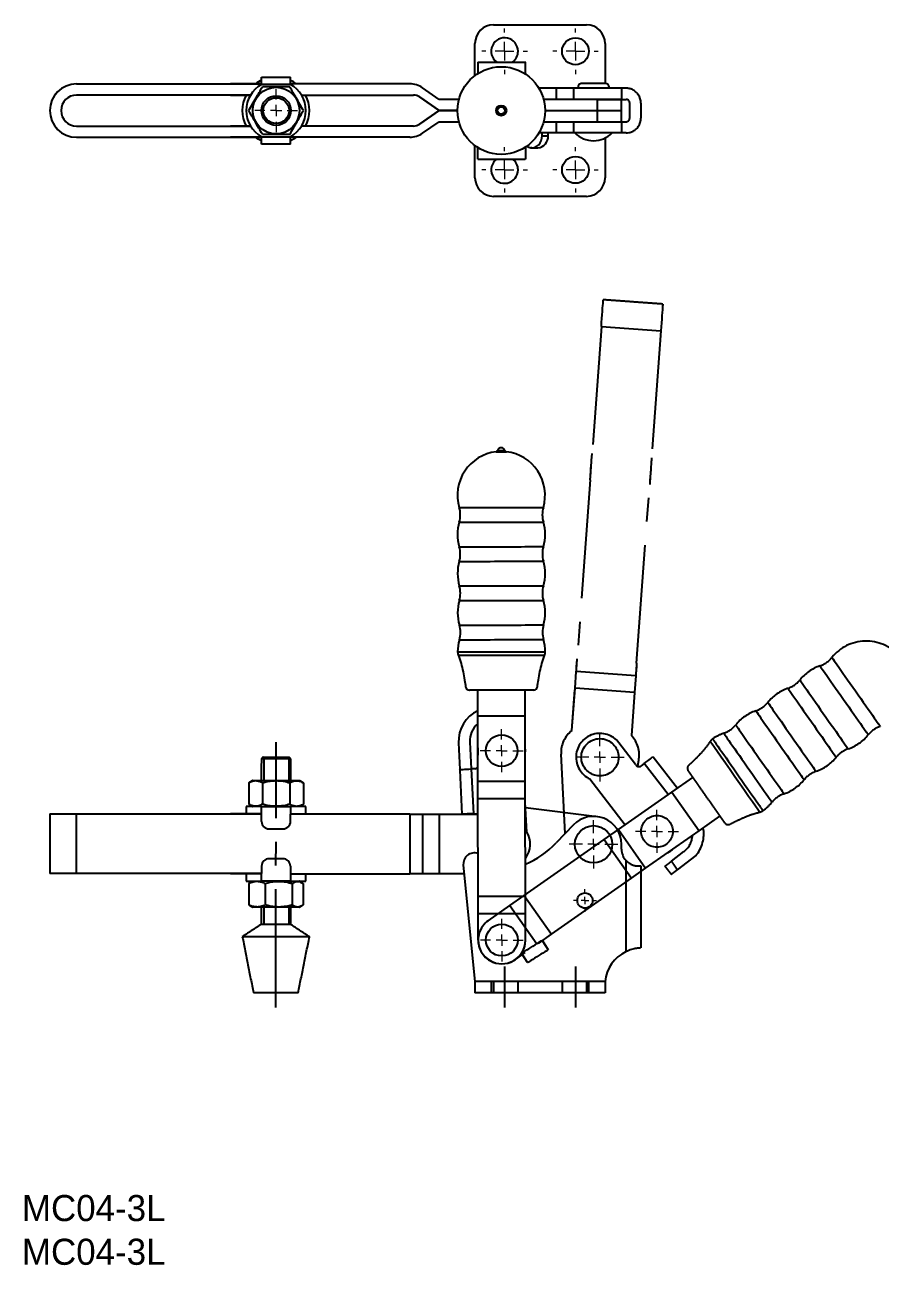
# Model space of a CAD drawing. Header units: millimetres. Extents: x 29 to 377, y 25 to 358.
# Drawn here: x 29.1 to 258.5, y 25.4 to 358 of the extents above; entities that cross this region are included whole.
import ezdxf

# ---------------------------------------------------------------- set-up
doc = ezdxf.new("R2010")
doc.units = ezdxf.units.MM
for name, pattern in [('CENTER', [50.8, 31.75, -6.35, 6.35, -6.35]), ('DASHED', [19.05, 12.7, -6.35]), ('PHANTOM', [63.5, 31.75, -6.35, 6.35, -6.35, 6.35, -6.35])]:
    doc.linetypes.add(name, pattern=pattern)
doc.layers.add('CENTER', color=1, linetype='CENTER')
doc.styles.get("Standard").update_dxf_attribs({"font": 'GOTHIC.TTF'})

# ---------------------------------------------------------------- blocks, each defined once
blk = doc.blocks.new('SW_CENTERMARKSYMBOL_0')
at = {"color": 0, "linetype": 'Continuous', "lineweight": 0}
for p, q in [((0, 3), (0, 5.75)), ((-3, 0), (-5.75, 0)), ((0, 0), (-1.5, 0)), ((0, 0), (0, 1.5)), ((0, 0), (0, -1.5)), ((0, 0), (1.5, 0)), ((3, 0), (5.75, 0)), ((0, -3), (0, -5.75))]:
    blk.add_line(p, q, dxfattribs=at)
blk = doc.blocks.new('SW_CENTERMARKSYMBOL_1')
at = {"color": 0, "linetype": 'Continuous', "lineweight": 0}
for p, q in [((0, 3), (0, 5.75)), ((-3, 0), (-5.75, 0)), ((0, 0), (-1.5, 0)), ((0, 0), (0, 1.5)), ((0, 0), (0, -1.5)), ((0, 0), (1.5, 0)), ((3, 0), (5.75, 0)), ((0, -3), (0, -5.75))]:
    blk.add_line(p, q, dxfattribs=at)
blk = doc.blocks.new('SW_CENTERMARKSYMBOL_2')
at = {"color": 0, "linetype": 'Continuous', "lineweight": 0}
for p, q in [((0, 3), (0, 6.5)), ((-3, 0), (-6.5, 0)), ((0, 0), (-1.5, 0)), ((0, 0), (0, 1.5)), ((0, 0), (0, -1.5)), ((0, 0), (1.5, 0)), ((3, 0), (6.5, 0)), ((0, -3), (0, -6.5))]:
    blk.add_line(p, q, dxfattribs=at)
blk = doc.blocks.new('SW_CENTERMARKSYMBOL_3')
at = {"color": 0, "linetype": 'Continuous', "lineweight": 0}
for p, q in [((-2, 0), (-3.05, 0)), ((0, 0), (-1, 0)), ((0, 2), (0, 3.05)), ((0, 0), (0, 1)), ((0, 0), (0, -1)), ((0, 0), (1, 0)), ((2, 0), (3.05, 0)), ((0, -2), (0, -3.05))]:
    blk.add_line(p, q, dxfattribs=at)
blk = doc.blocks.new('SW_CENTERMARKSYMBOL_4')
at = {"color": 0, "linetype": 'Continuous', "lineweight": 0}
for p, q in [((0, 5), (0, 6.1)), ((-5, 0), (-6.1, 0)), ((0, 0), (-2.5, 0)), ((0, 0), (0, 2.5)), ((0, 0), (0, -2.5)), ((0, 0), (2.5, 0)), ((5, 0), (6.1, 0)), ((0, -5), (0, -6.1))]:
    blk.add_line(p, q, dxfattribs=at)
blk = doc.blocks.new('SW_CENTERMARKSYMBOL_5')
at = {"color": 0, "linetype": 'Continuous', "lineweight": 0}
for p, q in [((0, 5), (0, 6.1)), ((-5, 0), (-6.1, 0)), ((0, 0), (-2.5, 0)), ((0, 0), (0, 2.5)), ((0, 0), (0, -2.5)), ((0, 0), (2.5, 0)), ((5, 0), (6.1, 0)), ((0, -5), (0, -6.1))]:
    blk.add_line(p, q, dxfattribs=at)
blk = doc.blocks.new('SW_CENTERMARKSYMBOL_6')
at = {"color": 0, "linetype": 'Continuous', "lineweight": 0}
for p, q in [((0, 5), (0, 6.1)), ((-5, 0), (-6.1, 0)), ((0, 0), (-2.5, 0)), ((0, 0), (0, 2.5)), ((0, 0), (0, -2.5)), ((0, 0), (2.5, 0)), ((5, 0), (6.1, 0)), ((0, -5), (0, -6.1))]:
    blk.add_line(p, q, dxfattribs=at)
blk = doc.blocks.new('SW_CENTERMARKSYMBOL_7')
at = {"color": 0, "linetype": 'Continuous', "lineweight": 0}
for p, q in [((0, 5), (0, 6.1)), ((-5, 0), (-6.1, 0)), ((0, 0), (-2.5, 0)), ((0, 0), (0, 2.5)), ((0, 0), (0, -2.5)), ((0, 0), (2.5, 0)), ((5, 0), (6.1, 0)), ((0, -5), (0, -6.1))]:
    blk.add_line(p, q, dxfattribs=at)

msp = doc.modelspace()

# ---------------------------------------------------------------- linework, layer by layer
at = {"color": 7, "linetype": 'Continuous'}
for p, q in [((154.87, 358.03), (179.77, 358.03)), ((149.87, 344.42), (149.87, 353.03)), ((184.77, 353.03), (184.77, 342.25)), ((150.67, 348.03), (163.37, 348.03)), ((150.67, 348.03), (150.67, 344.97)), ((163.4, 348.03), (163.37, 348.03)), ((163.41, 344.82), (163.4, 348.03)), ((92.64, 344.03), (92.63, 344.03)), ((92.64, 344.03), (92.65, 344.03)), ((92.65, 344.03), (100.4, 344.03)), ((92.65, 344.03), (92.65, 344.03)), ((43.01, 342.18), (43.03, 342.18)), ((43.03, 342.18), (92.65, 342.18)), ((84.33, 342.18), (84.31, 342.18)), ((92.65, 342.18), (84.33, 342.18)), ((92.65, 342.03), (92.66, 342.03)), ((100.4, 342.03), (92.66, 342.03)), ((92.87, 341.38), (92.87, 341.38)), ((132.41, 342.18), (100.4, 342.18)), ((140.28, 338.03), (135.82, 341.11)), ((146.82, 341.03), (146.73, 341.03)), ((171.63, 341.03), (167.08, 341.03)), ((171.63, 341.03), (171.63, 338.03)), ((176.25, 341.03), (171.63, 341.03)), ((176.25, 341.03), (176.25, 338.03)), ((189.17, 341.03), (176.25, 341.03)), ((184.99, 342.25), (178.34, 342.25)), ((189.17, 341.03), (189.17, 338.03)), ((190.37, 341.03), (189.17, 341.03)), ((89.69, 339.18), (43.03, 339.18)), ((84.33, 339.18), (89.69, 339.18)), ((103.37, 339.18), (133.4, 339.18)), ((135, 338.68), (134.98, 338.68)), ((140.24, 335.04), (134.98, 338.68)), ((135, 338.68), (140.26, 335.04)), ((145.56, 338.03), (140.28, 338.03)), ((182.6, 338.03), (168.33, 338.03)), ((182.6, 338.03), (182.6, 335.04)), ((189.17, 338.03), (182.6, 338.03)), ((182.6, 338.03), (189.17, 338.03)), ((189.17, 338.03), (190.37, 338.03)), ((191.37, 333.03), (191.37, 337.03)), ((194.37, 337.03), (194.37, 333.03)), ((134.98, 331.37), (140.24, 335.02)), ((140.26, 335.02), (135, 331.37)), ((140.26, 335.04), (140.24, 335.04)), ((140.26, 335.02), (140.24, 335.02)), ((140.26, 335.04), (145.17, 335.04)), ((145.17, 335.02), (140.26, 335.02)), ((168.72, 335.04), (182.6, 335.04)), ((182.6, 335.04), (189.17, 335.04)), ((182.6, 335.02), (182.6, 335.04)), ((182.6, 335.02), (182.6, 332.03)), ((43.03, 330.88), (89.69, 330.88)), ((89.69, 330.88), (84.33, 330.88)), ((133.4, 330.88), (103.37, 330.88)), ((135, 331.37), (134.98, 331.37)), ((135.82, 328.94), (140.28, 332.03)), ((140.28, 332.03), (145.56, 332.03)), ((168.33, 332.03), (182.6, 332.03)), ((171.63, 332.03), (171.63, 329.03)), ((176.25, 332.03), (176.25, 329.03)), ((182.6, 332.03), (189.17, 332.03)), ((182.6, 332.03), (189.17, 332.03)), ((189.17, 332.03), (189.17, 329.03)), ((189.17, 332.03), (190.37, 332.03)), ((43.01, 327.88), (43.03, 327.88)), ((43.03, 327.88), (92.65, 327.88)), ((84.33, 327.88), (84.31, 327.88)), ((92.65, 327.88), (84.33, 327.88)), ((92.65, 328.03), (92.66, 328.03)), ((92.65, 326.03), (92.65, 326.03)), ((100.4, 326.03), (92.65, 326.03)), ((92.66, 328.03), (100.4, 328.03)), ((92.87, 328.68), (92.87, 328.68)), ((132.41, 327.88), (100.4, 327.88)), ((146.82, 329.03), (146.73, 329.03)), ((171.63, 329.03), (167.08, 329.03)), ((167.88, 328.28), (167.88, 329.03)), ((167.88, 328.28), (169.47, 328.28)), ((169.47, 328.28), (169.47, 329.03)), ((176.25, 329.03), (171.63, 329.03)), ((189.17, 329.03), (176.25, 329.03)), ((184.77, 327.65), (184.77, 317.03)), ((190.37, 329.03), (189.17, 329.03)), ((149.87, 317.03), (149.87, 325.63)), ((150.67, 322.03), (150.67, 325.08)), ((163.41, 325.23), (163.4, 322.03)), ((165.12, 325.03), (164.84, 325.04)), ((150.67, 322.03), (163.37, 322.03)), ((163.4, 322.03), (163.37, 322.03)), ((179.77, 312.03), (154.87, 312.03)), ((150.64, 172.72), (150.64, 179.57)), ((163.34, 172.73), (163.34, 179.59)), ((150.64, 172.72), (163.34, 172.73)), ((150.67, 155.22), (150.64, 172.72)), ((163.37, 155.23), (163.34, 172.73)), ((145.48, 165.53), (145.85, 158.34)), ((148.48, 165.68), (148.84, 158.49)), ((150.61, 163.08), (150.66, 162.22)), ((145.86, 158.14), (145.85, 158.34)), ((146.45, 146.35), (145.86, 158.14)), ((149.84, 158.54), (148.84, 158.49)), ((148.84, 158.49), (149.45, 146.5)), ((89.21, 154.8), (89.2, 149.05)), ((92.87, 154.8), (92.87, 149.05)), ((100.21, 154.79), (100.2, 149.04)), ((103.87, 154.78), (103.86, 149.03)), ((150.67, 155.22), (163.37, 155.23)), ((150.67, 150.55), (150.67, 155.22)), ((163.37, 150.57), (163.37, 155.23)), ((150.67, 150.55), (163.37, 150.57)), ((150.7, 124.38), (150.67, 150.55)), ((163.4, 124.4), (163.37, 150.57)), ((43.01, 130.49), (43.03, 146.49)), ((43.03, 146.49), (92.65, 146.42)), ((92.65, 146.42), (84.33, 146.43)), ((84.33, 146.43), (88.53, 146.43)), ((92.65, 144.42), (92.65, 146.42)), ((92.66, 148.42), (100.4, 148.41)), ((100.4, 144.41), (100.4, 146.41)), ((132.41, 146.37), (100.4, 146.41)), ((132.41, 146.37), (132.38, 130.37)), ((135.82, 146.36), (135.8, 130.36)), ((135.82, 146.36), (140.28, 146.36)), ((140.28, 146.36), (140.26, 130.36)), ((140.26, 146.36), (150.68, 146.34)), ((140.28, 146.36), (150.68, 146.34)), ((149.45, 146.5), (150.46, 146.55)), ((149.45, 146.5), (150.46, 146.55)), ((150.46, 146.55), (150.68, 146.54)), ((163.78, 141.59), (163.37, 149.6)), ((163.45, 148.13), (182.6, 145.75)), ((176.25, 143.49), (171.63, 138.66)), ((176.25, 143.49), (171.63, 138.66)), ((94.65, 142.42), (98.4, 142.42)), ((189.17, 137), (189.17, 138.3)), ((98.38, 134.42), (94.64, 134.42)), ((190.37, 109.51), (190.37, 133.94)), ((92.63, 130.42), (43.01, 130.49)), ((84.31, 130.43), (92.63, 130.42)), ((88.51, 130.43), (84.31, 130.43)), ((92.64, 132.42), (92.63, 130.42)), ((100.38, 132.41), (100.38, 130.41)), ((100.38, 130.41), (132.38, 130.37)), ((140.24, 130.36), (134.98, 130.37)), ((140.26, 130.36), (135.8, 130.36)), ((146.98, 130.35), (140.24, 130.36)), ((146.98, 130.35), (140.26, 130.36)), ((146.74, 132.7), (149.87, 101.5)), ((146.74, 132.7), (149.87, 101.5)), ((193.67, 132.5), (194.37, 132.5)), ((194.37, 132.5), (194.37, 110.5)), ((194.37, 130.98), (194.37, 110.5)), ((89.22, 127.8), (89.21, 122.05)), ((100.38, 128.41), (92.63, 128.42)), ((93.61, 127.8), (93.6, 122.05)), ((100.89, 127.79), (100.88, 122.04)), ((103.78, 127.78), (103.78, 122.03)), ((190.37, 109.51), (190.37, 128.18)), ((150.7, 124.38), (163.4, 124.4)), ((150.71, 119.72), (150.7, 124.38)), ((163.41, 119.73), (163.4, 124.4)), ((150.71, 119.72), (163.41, 119.73)), ((163.42, 112.61), (163.41, 119.73)), ((150.72, 112.6), (150.71, 119.72)), ((167.88, 112.55), (169.47, 110)), ((167.93, 112.46), (169.47, 110)), ((163.96, 106.56), (162.37, 109.1)), ((163.96, 106.56), (162.6, 108.73)), ((149.87, 101.5), (149.87, 98.5)), ((154.87, 101.5), (149.87, 101.5)), ((149.87, 101.5), (149.87, 98.5)), ((154.87, 101.5), (149.87, 101.5)), ((154.87, 101.5), (154.87, 98.5)), ((179.77, 101.5), (154.87, 101.5)), ((154.87, 101.5), (154.87, 98.5)), ((179.77, 101.5), (154.87, 101.5)), ((179.77, 101.5), (179.77, 98.5)), ((184.77, 101.5), (179.77, 101.5)), ((179.77, 101.5), (179.77, 98.5)), ((184.77, 101.5), (179.77, 101.5)), ((184.77, 101.5), (184.77, 98.5)), ((184.77, 101.5), (184.77, 98.5)), ((102.46, 98.49), (90.46, 98.5)), ((154.87, 98.5), (149.87, 98.5)), ((154.87, 98.5), (149.87, 98.5)), ((179.77, 98.5), (154.87, 98.5)), ((179.77, 98.5), (154.87, 98.5)), ((184.77, 98.5), (179.77, 98.5)), ((184.77, 98.5), (179.77, 98.5))]:
    msp.add_line(p, q, dxfattribs=at)
at = {"color": 3, "linetype": 'PHANTOM'}
for p, q in [((183.76, 277.17), (181.28, 243.11)), ((183.76, 277.17), (199.72, 276.01)), ((199.72, 276.01), (197.24, 241.95)), ((180.76, 235.98), (177.27, 188.03)), ((193.22, 186.86), (196.72, 234.81)), ((176.7, 180.17), (177.02, 184.62)), ((192.98, 183.46), (177.02, 184.62)), ((192.98, 183.46), (192.65, 179.01)), ((175.87, 168.8), (176.7, 180.19)), ((175.87, 168.8), (176.7, 180.17)), ((175.87, 168.79), (176.66, 179.68)), ((192.65, 179.01), (176.7, 180.17)), ((192.65, 179.01), (191.81, 167.44)), ((192.95, 159.68), (188.44, 165.54)), ((174.02, 141.15), (172.95, 162.48)), ((193.76, 160.79), (193.45, 159.2)), ((195.27, 159.95), (194.46, 159.33)), ((195.27, 159.95), (194.46, 159.33)), ((201.68, 151.61), (195.27, 159.95)), ((197.65, 161.78), (204.14, 153.33)), ((180.69, 155.83), (190.15, 143.53)), ((202.67, 152.3), (208.28, 156.23)), ((188.33, 142.26), (202.67, 152.3)), ((202.67, 152.3), (209.95, 141.9)), ((209.95, 141.9), (215.57, 145.83)), ((184.51, 139.58), (188.33, 142.26)), ((188.33, 142.26), (195.62, 131.86)), ((195.62, 131.86), (209.95, 141.9)), ((163.08, 124.57), (184.51, 139.58)), ((184.51, 139.58), (191.8, 129.18)), ((202.54, 133.75), (205.88, 136.32)), ((209.09, 135.25), (204.11, 131.42)), ((191.8, 129.18), (195.62, 131.86)), ((170.37, 114.17), (191.8, 129.18)), ((159.26, 121.89), (163.08, 124.57)), ((163.08, 124.57), (170.37, 114.17)), ((153.42, 117.8), (159.26, 121.89)), ((159.26, 121.89), (166.43, 111.64)), ((166.87, 111.72), (170.37, 114.17)), ((160.71, 107.4), (163.34, 109.25))]:
    msp.add_line(p, q, dxfattribs=at)
at = {"color": 3, "linetype": 'Continuous'}
for p, q in [((93.28, 161.7), (93.28, 155.34)), ((99.91, 161.69), (99.91, 155.34)), ((93.28, 121.42), (93.28, 116.8)), ((99.91, 121.41), (99.91, 116.79))]:
    msp.add_line(p, q, dxfattribs=at)
at = {"color": 3, "linetype": 'DASHED', "lineweight": -2}
for p, q in [((154.22, 101.5), (154.22, 98.5)), ((161.42, 98.5), (161.42, 101.5)), ((173.22, 101.5), (173.22, 98.5)), ((180.42, 98.5), (180.42, 101.5))]:
    msp.add_line(p, q, dxfattribs=at)
at = {"color": 7, "linetype": 'Continuous', "flags": 128}
for points in [[(92.65, 326.88), (91.75, 327.37), (91.02, 327.88)], [(101.95, 327.88), (101.22, 327.37), (100.4, 326.93)], [(163.74, 325.46), (164.27, 325.19), (164.84, 325.04), (165.41, 325.04), (165.98, 325.19), (166.5, 325.46), (166.97, 325.86), (167.35, 326.37), (167.64, 326.95), (167.82, 327.6), (167.88, 328.28)], [(155.53, 243.54), (155.59, 243.54), (155.79, 243.54), (156.1, 243.54), (156.48, 243.55), (156.91, 243.55), (157.34, 243.55), (157.72, 243.55), (158.03, 243.55), (158.22, 243.55), (158.29, 243.55)], [(155.95, 243.9), (156.02, 243.9), (156.23, 243.9), (156.54, 243.9), (156.91, 243.9), (157.28, 243.9), (157.59, 243.9), (157.8, 243.91), (157.87, 243.91)], [(145.65, 228.57), (145.71, 228.57), (145.91, 228.57), (146.24, 228.57), (146.69, 228.57), (147.26, 228.58), (147.95, 228.58), (148.74, 228.58), (149.62, 228.58), (150.6, 228.58), (151.64, 228.58), (152.75, 228.58), (153.91, 228.58), (155.1, 228.59), (156.32, 228.59), (157.54, 228.59), (158.75, 228.59), (159.94, 228.59), (161.1, 228.59), (162.21, 228.59), (163.26, 228.6), (164.23, 228.6), (165.12, 228.6), (165.91, 228.6), (166.59, 228.6), (167.16, 228.6), (167.62, 228.6), (167.94, 228.6), (168.14, 228.6), (168.21, 228.6), (168.21, 228.6)], [(145.65, 224.65), (145.72, 224.65), (145.91, 224.65), (146.24, 224.65), (146.69, 224.65), (147.27, 224.66), (147.95, 224.66), (148.74, 224.66), (149.63, 224.66), (150.6, 224.66), (151.65, 224.66), (152.76, 224.66), (153.91, 224.66), (155.11, 224.67), (156.32, 224.67), (157.54, 224.67), (158.76, 224.67), (159.95, 224.67), (161.11, 224.67), (162.21, 224.67), (163.26, 224.68), (164.23, 224.68), (165.12, 224.68), (165.91, 224.68), (166.6, 224.68), (167.17, 224.68), (167.62, 224.68), (167.95, 224.68), (168.14, 224.68), (168.21, 224.68), (168.21, 224.68)], [(145.66, 218.07), (145.73, 218.07), (145.92, 218.07), (146.25, 218.07), (146.7, 218.07), (147.27, 218.08), (147.96, 218.08), (148.75, 218.08), (149.64, 218.08), (150.61, 218.08), (151.66, 218.08), (152.76, 218.08), (153.92, 218.08), (155.11, 218.09), (156.33, 218.09), (157.55, 218.09), (158.76, 218.09), (159.96, 218.09), (161.11, 218.09), (162.22, 218.09), (163.27, 218.1), (164.24, 218.1), (165.13, 218.1), (165.92, 218.1), (166.6, 218.1), (167.18, 218.1), (167.63, 218.1), (167.96, 218.1), (168.15, 218.1), (168.22, 218.1), (168.22, 218.1)], [(145.66, 214.15), (145.73, 214.15), (145.93, 214.15), (146.25, 214.15), (146.71, 214.15), (147.28, 214.16), (147.96, 214.16), (148.75, 214.16), (149.64, 214.16), (150.61, 214.16), (151.66, 214.16), (152.77, 214.16), (153.93, 214.16), (155.12, 214.17), (156.33, 214.17), (157.55, 214.17), (158.77, 214.17), (159.96, 214.17), (161.12, 214.17), (162.23, 214.17), (163.27, 214.18), (164.25, 214.18), (165.13, 214.18), (165.92, 214.18), (166.61, 214.18), (167.18, 214.18), (167.63, 214.18), (167.96, 214.18), (168.16, 214.18), (168.22, 214.18), (168.22, 214.18)], [(145.67, 207.57), (145.74, 207.57), (145.94, 207.57), (146.26, 207.57), (146.71, 207.57), (147.29, 207.58), (147.97, 207.58), (148.76, 207.58), (149.65, 207.58), (150.62, 207.58), (151.67, 207.58), (152.78, 207.58), (153.93, 207.58), (155.13, 207.59), (156.34, 207.59), (157.56, 207.59), (158.78, 207.59), (159.97, 207.59), (161.13, 207.59), (162.24, 207.59), (163.28, 207.6), (164.25, 207.6), (165.14, 207.6), (165.93, 207.6), (166.62, 207.6), (167.19, 207.6), (167.64, 207.6), (167.97, 207.6), (168.17, 207.6), (168.23, 207.6), (168.23, 207.6)], [(145.68, 203.65), (145.74, 203.65), (145.94, 203.65), (146.27, 203.65), (146.72, 203.65), (147.29, 203.66), (147.98, 203.66), (148.77, 203.66), (149.65, 203.66), (150.63, 203.66), (151.67, 203.66), (152.78, 203.66), (153.94, 203.66), (155.13, 203.67), (156.35, 203.67), (157.57, 203.67), (158.78, 203.67), (159.97, 203.67), (161.13, 203.67), (162.24, 203.67), (163.29, 203.68), (164.26, 203.68), (165.15, 203.68), (165.94, 203.68), (166.62, 203.68), (167.19, 203.68), (167.65, 203.68), (167.97, 203.68), (168.17, 203.68), (168.24, 203.68)], [(145.68, 197.07), (145.75, 197.07), (145.95, 197.07), (146.27, 197.07), (146.73, 197.07), (147.3, 197.08), (147.98, 197.08), (148.78, 197.08), (149.66, 197.08), (150.63, 197.08), (151.68, 197.08), (152.79, 197.08), (153.95, 197.08), (155.14, 197.09), (156.35, 197.09), (157.58, 197.09), (158.79, 197.09), (159.98, 197.09), (161.14, 197.09), (162.25, 197.09), (163.29, 197.1), (164.27, 197.1), (165.15, 197.1), (165.94, 197.1), (166.63, 197.1), (167.2, 197.1), (167.65, 197.1), (167.98, 197.1), (168.18, 197.1), (168.24, 197.1), (168.24, 197.1)], [(145.69, 193.15), (145.76, 193.15), (145.95, 193.15), (146.28, 193.15), (146.73, 193.15), (147.3, 193.16), (147.99, 193.16), (148.78, 193.16), (149.67, 193.16), (150.64, 193.16), (151.69, 193.16), (152.79, 193.16), (153.95, 193.16), (155.14, 193.17), (156.36, 193.17), (157.58, 193.17), (158.79, 193.17), (159.99, 193.17), (161.14, 193.17), (162.25, 193.17), (163.3, 193.18), (164.27, 193.18), (165.16, 193.18), (165.95, 193.18), (166.63, 193.18), (167.21, 193.18), (167.66, 193.18), (167.99, 193.18), (168.18, 193.18), (168.25, 193.18), (168.25, 193.18)], [(145.22, 189.86), (145.29, 189.86), (145.49, 189.86), (145.82, 189.86), (146.27, 189.86), (146.85, 189.87), (147.54, 189.87), (148.34, 189.87), (149.24, 189.87), (150.22, 189.87), (151.28, 189.87), (152.4, 189.87), (153.58, 189.87), (154.8, 189.87), (156.04, 189.88), (157.29, 189.88), (158.53, 189.88), (159.76, 189.88), (160.96, 189.88), (162.11, 189.88), (163.21, 189.89), (164.23, 189.89), (165.17, 189.89), (166.02, 189.89), (166.76, 189.89), (167.4, 189.89), (167.92, 189.89), (168.31, 189.89), (168.57, 189.89), (168.71, 189.89), (168.72, 189.89)], [(168.54, 188.93), (168.32, 188.93), (167.66, 188.93), (166.59, 188.93), (165.15, 188.93), (163.4, 188.93), (161.4, 188.93), (159.23, 188.92), (156.97, 188.92), (154.72, 188.92), (152.55, 188.91), (150.55, 188.91), (148.8, 188.91), (147.36, 188.91), (146.29, 188.91), (145.63, 188.91), (145.41, 188.91), (145.41, 188.91)], [(150.65, 164.19), (150.63, 164.01), (150.61, 163.08)], [(163.36, 162.61), (163.41, 163.41), (163.35, 164.21)], [(96.55, 161.19), (95.82, 161.19), (95.12, 161.2), (94.46, 161.2), (93.88, 161.2), (93.38, 161.2), (93, 161.2), (92.73, 161.2), (92.6, 161.2), (92.58, 161.2)], [(93.08, 161.7), (93.15, 161.7), (93.35, 161.7), (93.67, 161.7), (94.1, 161.7), (94.62, 161.7), (95.22, 161.7), (95.87, 161.69), (96.55, 161.69)], [(96.55, 161.69), (97.22, 161.69), (97.87, 161.69), (98.47, 161.69), (99, 161.69), (99.43, 161.69), (99.75, 161.69), (99.95, 161.69), (100.01, 161.69)], [(100.51, 161.19), (100.5, 161.19), (100.36, 161.19), (100.1, 161.19), (99.71, 161.19), (99.22, 161.19), (98.64, 161.19), (97.98, 161.19), (97.28, 161.19), (96.55, 161.19)], [(145.85, 158.34), (145.9, 158.34), (146.07, 158.35), (146.35, 158.36), (146.72, 158.38), (147.18, 158.4), (147.7, 158.43), (148.26, 158.46), (148.84, 158.49)], [(90.29, 155.43), (90.29, 155.43), (90.39, 155.43), (90.62, 155.43), (90.98, 155.43), (91.46, 155.43), (92.04, 155.42), (92.72, 155.42), (93.48, 155.42), (94.31, 155.42), (95.18, 155.42), (96.08, 155.42), (97, 155.42), (97.9, 155.42), (98.77, 155.42), (99.6, 155.41), (100.36, 155.41), (101.04, 155.41), (101.62, 155.41), (102.1, 155.41), (102.46, 155.41), (102.69, 155.41), (102.79, 155.41), (102.79, 155.41)], [(35.88, 146.5), (35.9, 146.5), (36.06, 146.5), (36.37, 146.5), (36.84, 146.5), (37.44, 146.5), (38.17, 146.5), (39, 146.5), (39.93, 146.49), (40.92, 146.49), (41.96, 146.49), (43.03, 146.49)], [(77.18, 146.44), (77.19, 146.44), (77.33, 146.44), (77.59, 146.44), (77.98, 146.44), (78.49, 146.44), (79.1, 146.44), (79.82, 146.44), (80.61, 146.44), (81.48, 146.44), (82.4, 146.44), (83.35, 146.44), (84.33, 146.43)], [(80.18, 146.44), (80.2, 146.44), (80.34, 146.44), (80.61, 146.44), (81.02, 146.44), (81.53, 146.44), (82.14, 146.44), (82.83, 146.44), (83.57, 146.44), (84.33, 146.43)], [(92.66, 148.42), (91.76, 148.42), (90.95, 148.43), (90.24, 148.43), (89.64, 148.43), (89.16, 148.43), (88.81, 148.43), (88.6, 148.43), (88.53, 148.43)], [(92.65, 146.42), (92.66, 146.81), (92.66, 147.19), (92.66, 147.53), (92.66, 147.84), (92.66, 148.09), (92.66, 148.27), (92.66, 148.39), (92.66, 148.42)], [(100.4, 148.41), (100.4, 148.37), (100.4, 148.26), (100.4, 148.08), (100.4, 147.83), (100.4, 147.52), (100.4, 147.18), (100.4, 146.8), (100.4, 146.41)], [(104.53, 148.41), (104.46, 148.41), (104.25, 148.41), (103.9, 148.41), (103.42, 148.41), (102.82, 148.41), (102.11, 148.41), (101.3, 148.41), (100.4, 148.41)], [(132.41, 146.37), (132.86, 146.37), (133.31, 146.37), (133.76, 146.37), (134.19, 146.37), (134.62, 146.37), (135.04, 146.37), (135.44, 146.37), (135.82, 146.36)], [(133.4, 146.37), (133.62, 146.37), (133.83, 146.37), (134.03, 146.37), (134.24, 146.37), (134.44, 146.37), (134.63, 146.37), (134.82, 146.37), (135, 146.37)], [(149.45, 146.5), (148.86, 146.47), (148.3, 146.44), (147.78, 146.42), (147.33, 146.39), (146.95, 146.38), (146.68, 146.36), (146.51, 146.35), (146.45, 146.35)], [(43.01, 130.49), (41.94, 130.49), (40.9, 130.49), (39.9, 130.49), (38.98, 130.5), (38.14, 130.5), (37.42, 130.5), (36.81, 130.5), (36.35, 130.5), (36.04, 130.5), (35.88, 130.5), (35.86, 130.5)], [(84.31, 130.43), (83.33, 130.44), (82.38, 130.44), (81.46, 130.44), (80.59, 130.44), (79.79, 130.44), (79.08, 130.44), (78.47, 130.44), (77.96, 130.44), (77.57, 130.44), (77.31, 130.44), (77.17, 130.44), (77.16, 130.44)], [(84.31, 130.43), (83.54, 130.44), (82.81, 130.44), (82.12, 130.44), (81.51, 130.44), (80.99, 130.44), (80.59, 130.44), (80.31, 130.44), (80.17, 130.44), (80.16, 130.44)], [(92.63, 128.42), (92.63, 128.46), (92.63, 128.58), (92.63, 128.76), (92.63, 129.01), (92.63, 129.31), (92.63, 129.66), (92.63, 130.03), (92.63, 130.42)], [(100.38, 130.41), (100.38, 130.02), (100.38, 129.65), (100.38, 129.3), (100.38, 129), (100.38, 128.75), (100.38, 128.57), (100.38, 128.45), (100.38, 128.41)], [(135.8, 130.36), (135.41, 130.37), (135.01, 130.37), (134.6, 130.37), (134.17, 130.37), (133.73, 130.37), (133.29, 130.37), (132.84, 130.37), (132.38, 130.37)], [(134.98, 130.37), (134.8, 130.37), (134.61, 130.37), (134.42, 130.37), (134.22, 130.37), (134.01, 130.37), (133.8, 130.37), (133.59, 130.37), (133.38, 130.37)], [(88.5, 128.43), (88.57, 128.43), (88.79, 128.43), (89.13, 128.43), (89.61, 128.43), (90.21, 128.43), (90.92, 128.43), (91.74, 128.42), (92.63, 128.42)], [(100.38, 128.41), (101.27, 128.41), (102.08, 128.41), (102.79, 128.41), (103.39, 128.41), (103.87, 128.41), (104.22, 128.41), (104.43, 128.41), (104.5, 128.41)], [(97.23, 121.42), (96.32, 121.42), (95.41, 121.42), (94.52, 121.42), (93.68, 121.42), (92.9, 121.42), (92.19, 121.42), (91.58, 121.42), (91.07, 121.43), (90.67, 121.43), (90.4, 121.43), (90.26, 121.43), (90.24, 121.43)], [(102.74, 121.41), (102.68, 121.41), (102.49, 121.41), (102.17, 121.41), (101.73, 121.41), (101.18, 121.41), (100.53, 121.41), (99.79, 121.41), (98.99, 121.41), (98.12, 121.42), (97.23, 121.42)], [(100.45, 116.79), (100.44, 116.79), (100.3, 116.79), (100.04, 116.79), (99.65, 116.79), (99.16, 116.79), (98.57, 116.79), (97.92, 116.79), (97.22, 116.79), (96.49, 116.79), (95.76, 116.79), (95.06, 116.8), (94.4, 116.8), (93.82, 116.8), (93.32, 116.8), (92.94, 116.8), (92.67, 116.8), (92.54, 116.8), (92.52, 116.8)], [(105.48, 113.48), (105.48, 113.48), (105.38, 113.48), (105.14, 113.48), (104.77, 113.48), (104.28, 113.48), (103.67, 113.48), (102.94, 113.48), (102.13, 113.49), (101.22, 113.49), (100.24, 113.49), (99.21, 113.49), (98.14, 113.49), (97.04, 113.49), (95.93, 113.49), (94.83, 113.5), (93.75, 113.5), (92.72, 113.5), (91.75, 113.5), (90.84, 113.5), (90.02, 113.5), (89.3, 113.5), (88.69, 113.5), (88.19, 113.5), (87.83, 113.51), (87.59, 113.51), (87.49, 113.51), (87.48, 113.51)], [(162.37, 109.1), (162.43, 109.14), (162.61, 109.25), (162.89, 109.43), (163.28, 109.67), (163.75, 109.96), (164.27, 110.29), (164.84, 110.65), (165.41, 111.01), (165.98, 111.36), (166.5, 111.69), (166.97, 111.98), (167.35, 112.22), (167.64, 112.4), (167.82, 112.51), (167.88, 112.55)], [(163.13, 109.58), (163.28, 109.67), (163.75, 109.96), (164.27, 110.29), (164.84, 110.65), (165.41, 111.01), (165.98, 111.36), (166.5, 111.69), (166.78, 111.86)], [(169.47, 110), (169.41, 109.97), (169.23, 109.85), (168.94, 109.67), (168.56, 109.43), (168.09, 109.14), (167.56, 108.81), (167, 108.46), (166.43, 108.1), (165.86, 107.75), (165.34, 107.42), (164.87, 107.13), (164.48, 106.89), (164.2, 106.71), (164.02, 106.6), (163.96, 106.56)], [(169.47, 110), (169.41, 109.97), (169.23, 109.85), (168.94, 109.67), (168.56, 109.43), (168.09, 109.14), (167.56, 108.81), (167, 108.46), (166.43, 108.1), (165.86, 107.75), (165.34, 107.42), (164.87, 107.13), (164.48, 106.89), (164.2, 106.71), (164.02, 106.6), (163.96, 106.56)]]:
    msp.add_lwpolyline(points, dxfattribs=at)
at = {"color": 3, "linetype": 'PHANTOM', "flags": 128}
for points in [[(183.76, 277.17), (183.84, 278.23), (183.91, 279.27), (183.98, 280.26), (184.05, 281.18), (184.11, 282.02), (184.16, 282.74), (184.21, 283.34), (184.24, 283.81), (184.27, 284.12), (184.28, 284.28), (184.28, 284.3)], [(200.24, 283.14), (200.23, 283.12), (200.22, 282.96), (200.2, 282.64), (200.17, 282.18), (200.12, 281.58), (200.07, 280.86), (200.01, 280.02), (199.94, 279.1), (199.87, 278.11), (199.79, 277.07), (199.72, 276.01)], [(180.76, 235.98), (180.83, 236.99), (180.91, 237.99), (180.97, 238.94), (181.04, 239.83), (181.1, 240.65), (181.15, 241.37), (181.2, 241.98), (181.23, 242.46), (181.26, 242.82), (181.27, 243.04), (181.28, 243.11)], [(180.76, 235.98), (180.81, 236.74), (180.87, 237.47), (180.92, 238.16), (180.96, 238.77), (181, 239.28), (181.03, 239.68), (181.05, 239.96), (181.06, 240.1), (181.06, 240.12)], [(197.24, 241.95), (197.23, 241.87), (197.22, 241.66), (197.19, 241.3), (197.15, 240.81), (197.11, 240.2), (197.06, 239.48), (197, 238.67), (196.93, 237.78), (196.86, 236.82), (196.79, 235.83), (196.72, 234.81)], [(197.02, 238.95), (197.02, 238.94), (197.01, 238.8), (196.99, 238.52), (196.96, 238.12), (196.92, 237.6), (196.88, 236.99), (196.83, 236.31), (196.77, 235.58), (196.72, 234.81)], [(177.02, 184.62), (177.05, 185), (177.08, 185.4), (177.11, 185.82), (177.14, 186.24), (177.17, 186.68), (177.2, 187.12), (177.23, 187.57), (177.27, 188.03)], [(177.08, 185.44), (177.09, 185.62), (177.11, 185.81), (177.12, 186), (177.13, 186.2), (177.15, 186.4), (177.16, 186.61), (177.18, 186.82), (177.19, 187.03)], [(193.22, 186.86), (193.19, 186.41), (193.16, 185.96), (193.13, 185.52), (193.1, 185.08), (193.06, 184.65), (193.03, 184.24), (193, 183.84), (192.98, 183.46)], [(245.59, 188.39), (245.63, 188.33), (245.75, 188.16), (245.94, 187.89), (246.21, 187.5), (246.55, 187.02), (246.96, 186.44), (247.42, 185.77), (247.95, 185.02), (248.52, 184.2), (249.14, 183.32), (249.79, 182.39), (250.47, 181.42), (251.17, 180.42), (251.88, 179.4), (252.6, 178.39), (253.3, 177.38), (253.99, 176.39), (254.66, 175.44), (255.3, 174.53), (255.9, 173.68), (256.45, 172.89), (256.94, 172.18), (257.38, 171.56), (257.75, 171.02), (258.06, 170.59), (258.29, 170.26), (258.45, 170.04), (258.52, 169.92), (258.53, 169.91)], [(193.15, 185.87), (193.14, 185.66), (193.12, 185.45), (193.11, 185.24), (193.09, 185.04), (193.08, 184.84), (193.06, 184.64), (193.05, 184.46), (193.04, 184.28)], [(242.38, 186.14), (242.42, 186.08), (242.54, 185.91), (242.73, 185.64), (243, 185.25), (243.34, 184.77), (243.75, 184.19), (244.21, 183.52), (244.74, 182.77), (245.31, 181.95), (245.93, 181.07), (246.58, 180.14), (247.26, 179.17), (247.96, 178.17), (248.67, 177.15), (249.39, 176.14), (250.09, 175.13), (250.78, 174.14), (251.45, 173.19), (252.09, 172.28), (252.69, 171.43), (253.24, 170.64), (253.73, 169.93), (254.17, 169.31), (254.54, 168.77), (254.85, 168.34), (255.08, 168.01), (255.24, 167.79), (255.31, 167.67), (255.32, 167.66)], [(233.78, 180.11), (233.82, 180.06), (233.94, 179.89), (234.13, 179.61), (234.4, 179.23), (234.74, 178.75), (235.15, 178.17), (235.61, 177.5), (236.14, 176.75), (236.71, 175.93), (237.33, 175.05), (237.98, 174.11), (238.66, 173.14), (239.36, 172.14), (240.07, 171.13), (240.79, 170.11), (241.49, 169.1), (242.18, 168.12), (242.85, 167.16), (243.49, 166.26), (244.09, 165.4), (244.64, 164.62), (245.13, 163.91), (245.57, 163.28), (245.94, 162.75), (246.25, 162.32), (246.48, 161.98), (246.64, 161.76), (246.71, 161.65), (246.72, 161.64)], [(236.99, 182.36), (237.03, 182.31), (237.15, 182.14), (237.34, 181.86), (237.61, 181.48), (237.95, 180.99), (238.36, 180.41), (238.82, 179.75), (239.35, 179), (239.92, 178.18), (240.54, 177.3), (241.19, 176.36), (241.87, 175.39), (242.57, 174.39), (243.28, 173.38), (244, 172.36), (244.7, 171.35), (245.39, 170.37), (246.06, 169.41), (246.7, 168.5), (247.3, 167.65), (247.85, 166.87), (248.34, 166.16), (248.78, 165.53), (249.15, 165), (249.46, 164.56), (249.69, 164.23), (249.85, 164.01), (249.92, 163.9), (249.93, 163.89)], [(228.39, 176.34), (228.43, 176.28), (228.55, 176.11), (228.74, 175.84), (229.01, 175.45), (229.35, 174.97), (229.76, 174.39), (230.22, 173.72), (230.75, 172.97), (231.32, 172.15), (231.94, 171.27), (232.59, 170.34), (233.27, 169.37), (233.97, 168.37), (234.68, 167.35), (235.4, 166.34), (236.1, 165.33), (236.79, 164.34), (237.46, 163.39), (238.1, 162.48), (238.7, 161.63), (239.25, 160.84), (239.74, 160.13), (240.18, 159.51), (240.55, 158.97), (240.86, 158.54), (241.09, 158.21), (241.25, 157.99), (241.33, 157.87), (241.33, 157.86)], [(225.18, 174.09), (225.22, 174.03), (225.34, 173.87), (225.53, 173.59), (225.8, 173.21), (226.14, 172.72), (226.55, 172.14), (227.01, 171.47), (227.54, 170.72), (228.11, 169.9), (228.73, 169.02), (229.38, 168.09), (230.06, 167.12), (230.76, 166.12), (231.47, 165.11), (232.19, 164.09), (232.89, 163.08), (233.58, 162.09), (234.25, 161.14), (234.89, 160.23), (235.49, 159.38), (236.04, 158.59), (236.53, 157.88), (236.97, 157.26), (237.34, 156.73), (237.65, 156.29), (237.88, 155.96), (238.04, 155.74), (238.11, 155.63), (238.12, 155.61)], [(219.79, 170.31), (219.83, 170.26), (219.95, 170.09), (220.14, 169.81), (220.41, 169.43), (220.75, 168.95), (221.16, 168.37), (221.62, 167.7), (222.15, 166.95), (222.72, 166.13), (223.34, 165.25), (223.99, 164.31), (224.67, 163.34), (225.37, 162.34), (226.08, 161.33), (226.8, 160.31), (227.5, 159.3), (228.2, 158.32), (228.86, 157.36), (229.5, 156.46), (230.1, 155.6), (230.65, 154.82), (231.14, 154.11), (231.58, 153.48), (231.95, 152.95), (232.26, 152.52), (232.49, 152.19), (232.65, 151.96), (232.73, 151.85), (232.74, 151.84)], [(213.62, 166.56), (213.66, 166.51), (213.77, 166.34), (213.97, 166.06), (214.24, 165.67), (214.58, 165.18), (214.99, 164.6), (215.46, 163.93), (215.99, 163.17), (216.57, 162.34), (217.2, 161.45), (217.86, 160.5), (218.55, 159.51), (219.27, 158.5), (219.99, 157.46), (220.72, 156.42), (221.45, 155.38), (222.16, 154.36), (222.85, 153.38), (223.52, 152.43), (224.14, 151.54), (224.72, 150.71), (225.25, 149.95), (225.72, 149.28), (226.13, 148.69), (226.48, 148.2), (226.75, 147.82), (226.94, 147.54), (227.06, 147.37), (227.1, 147.31)], [(216.58, 168.06), (216.62, 168.01), (216.74, 167.84), (216.93, 167.56), (217.2, 167.18), (217.54, 166.7), (217.95, 166.12), (218.41, 165.45), (218.94, 164.7), (219.51, 163.88), (220.13, 163), (220.78, 162.07), (221.46, 161.09), (222.16, 160.1), (222.87, 159.08), (223.59, 158.06), (224.29, 157.06), (224.98, 156.07), (225.65, 155.12), (226.29, 154.21), (226.89, 153.35), (227.44, 152.57), (227.93, 151.86), (228.37, 151.23), (228.74, 150.7), (229.05, 150.27), (229.28, 149.94), (229.44, 149.71), (229.51, 149.6), (229.52, 149.59)], [(226.21, 146.92), (226.08, 147.1), (225.7, 147.64), (225.09, 148.51), (224.27, 149.69), (223.26, 151.13), (222.11, 152.76), (220.87, 154.54), (219.57, 156.39), (218.28, 158.24), (217.03, 160.01), (215.89, 161.65), (214.88, 163.09), (214.06, 164.27), (213.44, 165.14), (213.07, 165.68), (212.94, 165.86), (212.94, 165.86)], [(195.27, 159.95), (195.73, 160.31), (196.18, 160.65), (196.59, 160.96), (196.95, 161.24), (197.25, 161.47), (197.47, 161.64), (197.6, 161.74), (197.65, 161.78)]]:
    msp.add_lwpolyline(points, dxfattribs=at)
at = {"color": 7, "linetype": 'Continuous'}
for centre, radius in [((176.82, 350.93), 3.6), ((156.92, 335.03), 11.75), ((96.54, 335.03), 6.25), ((96.55, 335.03), 3.96), ((96.55, 335.03), 3.46), ((96.55, 335.03), 3.46), ((156.91, 335.03), 1.38), ((156.91, 335.03), 0.961), ((176.82, 319.13), 3.6), ((157.01, 163.4), 4.25), ((181.67, 138.3), 5), ((179.37, 123.2), 2.05), ((157.07, 112.6), 4.25), ((157.07, 112.6), 4.25)]:
    msp.add_circle(centre, radius, dxfattribs=at)
at = {"color": 3, "linetype": 'PHANTOM'}
for centre, radius in [((183.37, 161.64), 5), ((183.37, 161.64), 5), ((198.67, 141.75), 4.25)]:
    msp.add_circle(centre, radius, dxfattribs=at)
at = {"color": 7, "linetype": 'Continuous'}
for centre, radius, start, end in [((154.87, 353.03), 5, 90, 180), ((179.77, 353.03), 5, 0, 90), ((157.82, 350.93), 3.6, 0, 233.6639), ((157.82, 350.93), 3.6, 306.3361, 0), ((96.48, 335.03), 9, 115.1569, 127.3971), ((-277.04, 342.53), 369.7, 359.9227, 0.2327), ((-267.97, 342.53), 368.38, 359.9222, 0.2332), ((96.48, 335.03), 9, 52.603, 64.1802), ((43.01, 335.03), 7.15, 90, 270), ((43.03, 335.03), 7.15, 90, 270), ((96.53, 335.03), 8, 118.9551, 241.0449), ((96.53, 335.03), 8, 298.9551, 61.0449), ((132.41, 336.18), 6, 55.3296, 90), ((178.34, 341.43), 0.825, 90, 209.0025), ((184.99, 341.43), 0.825, 330.9975, 90), ((190.37, 337.03), 4, 0, 34.4115), ((43.03, 335.03), 4.15, 90.0001, 269.9999), ((96.48, 335.03), 9, 152.5414, 207.4586), ((96.48, 335.03), 9, 332.5412, 27.4588), ((133.38, 336.38), 2.8, 55.3296, 90.0001), ((133.4, 336.38), 2.8, 55.3297, 90), ((190.37, 333.03), 4, 325.5885, 0), ((133.38, 333.68), 2.8, 269.9999, 304.6704), ((133.4, 333.68), 2.8, 270, 304.6703), ((-277.04, 327.53), 369.7, 359.7673, 0.0773), ((-267.97, 327.53), 368.38, 359.7668, 0.0778), ((132.41, 333.88), 6, 270, 304.6704), ((166.46, 328.03), 3.02, 274.7596, 4.6413), ((181.67, 333.93), 7, 224.4352, 270), ((181.67, 333.93), 7, 270, 315.5648), ((157.82, 319.13), 3.6, 126.3361, 0), ((157.82, 319.13), 3.6, 0, 53.6639), ((154.87, 317.03), 5, 180, 270), ((179.77, 317.03), 5, 270, 0), ((156.92, 231.88), 11.75, 96.8275, 196.3299), ((155.47, 244.04), 0.5, 276.8275, 344.0126), ((156.91, 243.63), 1, 16.1269, 164.0126), ((158.35, 244.04), 0.5, 196.1269, 263.312), ((156.92, 231.88), 11.75, 343.8095, 83.312), ((138.93, 226.61), 7, 343.8095, 16.3299), ((174.93, 226.65), 7, 163.8095, 196.3299), ((156.93, 221.38), 11.75, 163.8095, 196.3299), ((156.93, 221.38), 11.75, 343.8095, 16.3299), ((138.94, 216.11), 7, 343.8095, 16.3299), ((174.94, 216.15), 7, 163.8095, 196.3299), ((156.95, 210.88), 11.75, 163.8095, 196.3299), ((156.95, 210.88), 11.75, 343.8095, 16.3299), ((138.95, 205.61), 7, 343.8095, 16.3299), ((174.95, 205.65), 7, 163.8095, 196.3299), ((156.96, 200.38), 11.75, 163.8095, 196.3299), ((156.96, 200.38), 11.75, 343.8095, 16.3299), ((138.97, 195.11), 7, 343.8095, 16.3299), ((174.97, 195.15), 7, 163.8095, 196.3299), ((156.97, 189.88), 11.75, 163.8095, 180.0697), ((156.97, 189.88), 11.75, 0.0697, 16.3299), ((147.81, 189.87), 2.59, 180.0697, 201.7994), ((166.13, 189.89), 2.59, 338.374, 0.0697), ((148.35, 180.62), 1, 187.8158, 270.0623), ((148.36, 180.62), 1, 187.753, 270.0673), ((165.61, 180.64), 1, 270.0729, 352.3859), ((165.62, 180.64), 1, 270.0772, 352.3128), ((154.47, 165.98), 9, 115.1883, 182.8816), ((154.47, 165.98), 6, 129.6188, 182.8816), ((149.79, 159.54), 1, 272.8816, 330.4576), ((94.65, 144.42), 2, 179.9224, 269.9224), ((98.4, 144.42), 2, 269.9224, 359.9224), ((181.67, 138.3), 7.5, 0, 136.2781), ((158.27, 138.33), 6.4, 323.1799, 30.6134), ((153.57, 155.94), 25, 293.1419, 316.2781), ((193.67, 137), 4.5, 180, 222.8334), ((193.67, 137), 4.5, 180, 222.8334), ((94.64, 132.42), 2, 89.9224, 179.9224), ((98.38, 132.42), 2, 359.9224, 89.9224), ((149.73, 133), 3, 71.3026, 185.7196), ((157.07, 112.6), 6.35, 179.6834, 180.0309), ((157.07, 112.6), 6.35, 180.0309, 0.0697), ((157.07, 112.6), 6.35, 180.0697, 254.7837), ((157.07, 112.6), 6.35, 285.3557, 0.0697), ((194.72, 100.51), 10, 115.7884, 174.2962), ((194.72, 100.51), 10, 115.7884, 174.2962), ((194.72, 100.51), 10, 115.7884, 174.2962), ((194.72, 100.51), 10, 115.7884, 174.2962)]:
    msp.add_arc(centre, radius, start, end, dxfattribs=at)
at = {"color": 3, "linetype": 'PHANTOM'}
for centre, radius, start, end in [((254.76, 181.04), 11.75, 41.7694, 141.2719), ((240.13, 192.77), 7, 288.7515, 321.2719), ((246.16, 175.01), 11.75, 108.7515, 141.2719), ((237.56, 168.99), 11.75, 108.7515, 141.2719), ((231.53, 186.74), 7, 288.7515, 321.2719), ((222.93, 180.72), 7, 288.7515, 321.2719), ((228.96, 162.96), 11.75, 108.7515, 141.2719), ((214.33, 174.69), 7, 288.7515, 321.2719), ((260.78, 163.28), 7, 108.7515, 141.2719), ((180.44, 162.86), 7.5, 127.5324, 182.8697), ((183.37, 161.64), 6.4, 37.5792, 245.3109), ((186.41, 162.24), 7.5, 348.8, 43.9116), ((215.1, 164.44), 2.59, 125.0117, 146.7414), ((220.36, 156.94), 11.75, 108.7515, 125.0117), ((246.16, 175.01), 11.75, 288.7515, 321.2719), ((252.18, 157.26), 7, 108.7515, 141.2719), ((193.85, 160.12), 1, 206.0617, 307.5792), ((237.56, 168.99), 11.75, 288.7515, 321.2719), ((207.83, 158.7), 1, 132.7578, 215.0042), ((207.83, 158.7), 1, 132.6954, 215.009), ((243.59, 151.23), 7, 108.7515, 141.2719), ((228.96, 162.96), 11.75, 288.7515, 321.2719), ((234.99, 145.21), 7, 108.7515, 141.2719), ((225.61, 149.44), 2.59, 283.3159, 305.0117), ((220.36, 156.94), 11.75, 305.0117, 321.2719), ((217.73, 144.57), 1, 215.0143, 297.3279), ((217.73, 144.56), 1, 215.0191, 297.2548), ((202.22, 141.07), 6, 307.5792, 356.2043), ((202.22, 141.07), 9, 319.6922, 10.3158), ((198.67, 141.75), 6.4, 297.845, 312.1783), ((157.07, 112.6), 6.35, 125.0117, 199.7257)]:
    msp.add_arc(centre, radius, start, end, dxfattribs=at)
at = {"color": 7, "linetype": 'Continuous'}
for points, knots in [([(89.2, 335.03), (89.52, 335.58), (90.16, 336.69), (91.11, 338.34), (92.02, 339.92), (92.58, 340.89), (92.87, 341.38)], [0, 0, 0, 0, 0.264602, 0.534942, 0.76534, 1, 1, 1, 1]), ([(100.21, 341.38), (99.94, 341.38), (99.06, 341.38), (97.54, 341.38), (95.8, 341.38), (94.24, 341.38), (93.33, 341.38), (92.87, 341.38)], [0, 0, 0, 0, 0.112838, 0.364163, 0.621562, 0.80975, 1, 1, 1, 1]), ([(103.87, 335.03), (103.55, 335.58), (102.91, 336.69), (101.96, 338.34), (101.05, 339.92), (100.49, 340.89), (100.21, 341.38)], [0, 0, 0, 0, 0.264602, 0.534942, 0.76534, 1, 1, 1, 1]), ([(193.67, 339.29), (193.46, 339.58), (193.23, 339.85), (192.82, 340.19), (192.68, 340.3), (192.39, 340.48), (192.24, 340.57), (191.93, 340.71), (191.78, 340.77), (191.47, 340.87), (191.33, 340.91), (191.03, 340.97), (190.89, 340.99), (190.62, 341.02), (190.49, 341.03), (190.37, 341.03)], [0, 0, 0, 0, 0.25, 0.25, 0.375, 0.375, 0.5, 0.5, 0.625, 0.625, 0.75, 0.75, 0.875, 0.875, 1, 1, 1, 1]), ([(191.37, 337.03), (191.37, 337.1), (191.36, 337.18), (191.32, 337.32), (191.3, 337.4), (191.2, 337.59), (191.11, 337.71), (190.91, 337.88), (190.8, 337.94), (190.58, 338.01), (190.47, 338.03), (190.37, 338.03)], [0, 0, 0, 0, 0.125, 0.125, 0.25, 0.25, 0.5, 0.5, 0.75, 0.75, 1, 1, 1, 1]), ([(92.87, 328.68), (92.55, 329.23), (91.9, 330.34), (90.95, 331.99), (90.04, 333.57), (89.48, 334.54), (89.2, 335.03)], [0, 0, 0, 0, 0.264602, 0.534941, 0.76534, 1, 1, 1, 1]), ([(100.21, 328.68), (100.52, 329.23), (101.17, 330.34), (102.12, 331.99), (103.03, 333.57), (103.59, 334.54), (103.87, 335.03)], [0, 0, 0, 0, 0.264602, 0.534941, 0.76534, 1, 1, 1, 1]), ([(190.37, 332.03), (190.47, 332.03), (190.58, 332.04), (190.8, 332.12), (190.91, 332.18), (191.06, 332.31), (191.11, 332.35), (191.2, 332.46), (191.24, 332.53), (191.33, 332.72), (191.37, 332.87), (191.37, 333.03)], [0, 0, 0, 0, 0.25, 0.25, 0.5, 0.5, 0.625, 0.625, 0.75, 0.75, 1, 1, 1, 1]), ([(190.37, 329.03), (190.61, 329.03), (190.88, 329.05), (191.32, 329.14), (191.47, 329.18), (191.78, 329.28), (191.93, 329.34), (192.23, 329.48), (192.38, 329.57), (192.68, 329.76), (192.82, 329.86), (193.09, 330.09), (193.22, 330.21), (193.46, 330.48), (193.57, 330.62), (193.67, 330.77)], [0, 0, 0, 0, 0.25, 0.25, 0.375, 0.375, 0.5, 0.5, 0.625, 0.625, 0.75, 0.75, 0.875, 0.875, 1, 1, 1, 1]), ([(92.87, 328.68), (93.32, 328.68), (94.23, 328.68), (95.78, 328.68), (97.52, 328.68), (99.05, 328.68), (99.94, 328.68), (100.21, 328.68)], [0, 0, 0, 0, 0.188351, 0.378436, 0.629409, 0.887162, 1, 1, 1, 1]), ([(145.41, 188.91), (145.66, 188.2), (146.18, 186.79), (146.7, 184.58), (147.08, 182.48), (147.28, 181.1), (147.36, 180.48)], [0, 0, 0, 0, 0.259903, 0.520571, 0.782813, 1, 1, 1, 1]), ([(166.61, 180.5), (166.69, 181.13), (166.88, 182.5), (167.26, 184.61), (167.78, 186.81), (168.29, 188.23), (168.54, 188.93)], [0, 0, 0, 0, 0.217171, 0.479419, 0.740091, 1, 1, 1, 1]), ([(153.54, 179.62), (153.24, 179.62), (152.64, 179.62), (151.78, 179.62), (150.96, 179.62), (150.22, 179.62), (149.58, 179.62), (149.06, 179.62), (148.67, 179.62), (148.42, 179.62), (148.38, 179.62), (148.36, 179.62)], [0, 0, 0, 0, 0.108577, 0.219027, 0.32947, 0.440792, 0.552102, 0.664123, 0.776131, 0.888057, 1, 1, 1, 1]), ([(160.43, 179.63), (159.29, 179.63), (156.99, 179.63), (154.69, 179.62), (153.54, 179.62)], [0, 0, 0, 0, 0.499227, 1, 1, 1, 1]), ([(165.61, 179.64), (165.59, 179.64), (165.56, 179.64), (165.34, 179.64), (164.97, 179.64), (164.47, 179.64), (163.84, 179.64), (163.1, 179.63), (162.26, 179.63), (161.36, 179.63), (160.74, 179.63), (160.43, 179.63)], [0, 0, 0, 0, 0.100667, 0.211603, 0.322526, 0.43287, 0.543195, 0.657622, 0.772033, 0.88593, 1, 1, 1, 1]), ([(89.21, 154.8), (89.53, 154.97), (90.17, 155.3), (91.12, 155.42), (92.03, 155.24), (92.59, 154.95), (92.87, 154.8)], [0, 0, 0, 0, 0.264602, 0.534942, 0.76534, 1, 1, 1, 1]), ([(92.87, 154.8), (93.32, 154.92), (94.23, 155.16), (95.78, 155.37), (97.52, 155.37), (99.05, 155.11), (99.94, 154.86), (100.21, 154.79)], [0, 0, 0, 0, 0.188351, 0.378436, 0.629409, 0.887162, 1, 1, 1, 1]), ([(100.21, 154.79), (100.52, 154.95), (101.17, 155.28), (102.12, 155.4), (103.03, 155.22), (103.59, 154.93), (103.87, 154.78)], [0, 0, 0, 0, 0.264602, 0.534941, 0.76534, 1, 1, 1, 1]), ([(92.87, 149.05), (92.55, 148.88), (91.9, 148.55), (90.95, 148.43), (90.04, 148.61), (89.48, 148.91), (89.2, 149.05)], [0, 0, 0, 0, 0.264602, 0.534941, 0.76534, 1, 1, 1, 1]), ([(100.2, 149.04), (99.93, 148.96), (99.06, 148.73), (97.53, 148.47), (95.79, 148.46), (94.23, 148.68), (93.32, 148.93), (92.87, 149.05)], [0, 0, 0, 0, 0.112621, 0.363969, 0.62139, 0.809662, 1, 1, 1, 1]), ([(103.86, 149.03), (103.55, 148.87), (102.9, 148.54), (101.95, 148.42), (101.04, 148.6), (100.48, 148.89), (100.2, 149.04)], [0, 0, 0, 0, 0.264602, 0.534941, 0.76534, 1, 1, 1, 1]), ([(190.37, 133.94), (190.61, 133.68), (190.88, 133.45), (191.32, 133.16), (191.47, 133.07), (191.78, 132.92), (191.93, 132.85), (192.23, 132.73), (192.38, 132.69), (192.68, 132.61), (192.82, 132.58), (193.09, 132.54), (193.22, 132.52), (193.46, 132.51), (193.57, 132.5), (193.67, 132.5)], [0, 0, 0, 0, 0.25, 0.25, 0.375, 0.375, 0.5, 0.5, 0.625, 0.625, 0.75, 0.75, 0.875, 0.875, 1, 1, 1, 1]), ([(89.22, 127.8), (89.6, 127.97), (90.37, 128.3), (91.51, 128.42), (92.6, 128.24), (93.27, 127.94), (93.61, 127.8)], [0, 0, 0, 0, 0.264601, 0.534942, 0.76534, 1, 1, 1, 1]), ([(93.61, 127.8), (94.06, 127.92), (94.96, 128.16), (96.5, 128.37), (98.23, 128.37), (99.74, 128.11), (100.62, 127.86), (100.89, 127.79)], [0, 0, 0, 0, 0.188351, 0.378437, 0.629409, 0.887162, 1, 1, 1, 1]), ([(100.89, 127.79), (101.14, 127.95), (101.65, 128.28), (102.4, 128.4), (103.12, 128.22), (103.56, 127.93), (103.78, 127.78)], [0, 0, 0, 0, 0.264602, 0.534942, 0.76534, 1, 1, 1, 1]), ([(93.6, 122.05), (93.22, 121.88), (92.45, 121.55), (91.31, 121.43), (90.22, 121.61), (89.55, 121.91), (89.21, 122.05)], [0, 0, 0, 0, 0.264602, 0.534942, 0.76534, 1, 1, 1, 1]), ([(100.88, 122.04), (100.61, 121.96), (99.75, 121.73), (98.23, 121.47), (96.51, 121.46), (94.95, 121.68), (94.05, 121.93), (93.6, 122.05)], [0, 0, 0, 0, 0.112622, 0.363969, 0.62139, 0.809663, 1, 1, 1, 1]), ([(103.78, 122.03), (103.52, 121.87), (103.02, 121.54), (102.26, 121.42), (101.54, 121.6), (101.1, 121.89), (100.88, 122.04)], [0, 0, 0, 0, 0.264602, 0.534942, 0.76534, 1, 1, 1, 1]), ([(194.37, 110.5), (194.37, 110.5), (194.34, 110.5), (194.23, 110.5), (194.15, 110.49), (193.94, 110.48), (193.82, 110.47), (193.51, 110.44), (193.34, 110.42), (192.96, 110.35), (192.75, 110.32), (192.31, 110.22), (192.07, 110.16), (191.6, 110.01), (191.35, 109.93), (190.86, 109.74), (190.61, 109.63), (190.37, 109.51)], [0, 0, 0, 0, 0.125, 0.125, 0.25, 0.25, 0.375, 0.375, 0.5, 0.5, 0.625, 0.625, 0.75, 0.75, 0.875, 0.875, 1, 1, 1, 1]), ([(194.37, 110.5), (194.37, 110.5), (194.34, 110.5), (194.23, 110.5), (194.15, 110.49), (193.94, 110.48), (193.82, 110.47), (193.51, 110.44), (193.34, 110.42), (192.96, 110.35), (192.75, 110.32), (192.31, 110.22), (192.07, 110.16), (191.6, 110.01), (191.35, 109.93), (190.86, 109.74), (190.61, 109.63), (190.37, 109.51)], [0, 0, 0, 0, 0.125, 0.125, 0.25, 0.25, 0.375, 0.375, 0.5, 0.5, 0.625, 0.625, 0.75, 0.75, 0.875, 0.875, 1, 1, 1, 1])]:
    msp.add_open_spline(points, degree=3, knots=knots, dxfattribs=at)
for points in [[(146.73, 341.03), (146.73, 340.87)], [(96.55, 338.99), (96.54, 338.99)], [(189.17, 335.04), (189.17, 338.03)], [(178.52, 335.04), (178.52, 335.02)], [(184.82, 335.02), (184.82, 335.04)], [(189.17, 332.03), (189.17, 335.02)], [(96.54, 331.06), (96.55, 331.06)], [(146.73, 329.18), (146.73, 329.03)], [(165.12, 325.03), (166.71, 325.03)], [(92.58, 161.2), (92.57, 155.42)], [(93.08, 161.7), (92.58, 161.2)], [(100.51, 161.19), (100.01, 161.69)], [(100.5, 155.41), (100.51, 161.19)], [(90.29, 155.43), (89.21, 154.8)], [(103.87, 154.78), (102.79, 155.41)], [(35.88, 146.5), (35.86, 130.5)], [(88.53, 148.43), (88.53, 146.43)], [(89.2, 149.05), (90.28, 148.43)], [(102.78, 148.41), (103.86, 149.03)], [(104.53, 146.41), (104.53, 148.41)], [(88.51, 130.43), (88.5, 128.43)], [(104.5, 128.41), (104.51, 130.41)], [(89.59, 128.02), (89.22, 127.8)], [(90.25, 128.43), (89.58, 128.04)], [(103.42, 128.02), (102.75, 128.41)], [(89.21, 122.05), (89.58, 121.84)], [(89.57, 121.82), (90.24, 121.43)], [(92.53, 121.42), (92.52, 116.8)], [(100.45, 116.79), (100.46, 121.41)], [(102.74, 121.41), (103.42, 121.8)], [(92.52, 116.8), (87.48, 113.51)], [(105.48, 113.48), (100.45, 116.79)], [(87.48, 113.51), (90.46, 98.5)], [(102.46, 98.49), (105.48, 113.48)]]:
    msp.add_open_spline(points, degree=1, dxfattribs=at)
at = {"color": 3, "linetype": 'PHANTOM'}
for points in [[(200.24, 283.14), (184.28, 284.3)], [(202.54, 133.75), (204.11, 131.42)]]:
    msp.add_open_spline(points, degree=1, dxfattribs=at)
for points, knots in [([(212.94, 165.86), (212.51, 165.25), (211.64, 164.02), (210.13, 162.33), (208.63, 160.81), (207.61, 159.86), (207.15, 159.43)], [0, 0, 0, 0, 0.259903, 0.52057, 0.782813, 1, 1, 1, 1]), ([(209.98, 153.88), (209.81, 154.12), (209.47, 154.61), (208.98, 155.32), (208.51, 155.99), (208.08, 156.6), (207.71, 157.12), (207.41, 157.55), (207.19, 157.87), (207.05, 158.07), (207.03, 158.11), (207.01, 158.12)], [0, 0, 0, 0, 0.108577, 0.219027, 0.329471, 0.440792, 0.552102, 0.664123, 0.776131, 0.888057, 1, 1, 1, 1]), ([(213.94, 148.23), (213.28, 149.17), (211.96, 151.06), (210.64, 152.94), (209.98, 153.88)], [0, 0, 0, 0, 0.499226, 1, 1, 1, 1]), ([(216.91, 143.99), (216.9, 144.01), (216.88, 144.03), (216.75, 144.22), (216.54, 144.52), (216.26, 144.93), (215.9, 145.44), (215.47, 146.05), (214.99, 146.73), (214.48, 147.47), (214.12, 147.98), (213.94, 148.23)], [0, 0, 0, 0, 0.100667, 0.211603, 0.322526, 0.43287, 0.543195, 0.657622, 0.772033, 0.88593, 1, 1, 1, 1]), ([(218.19, 143.67), (218.75, 143.96), (219.99, 144.59), (221.93, 145.49), (224.04, 146.33), (225.49, 146.72), (226.21, 146.92)], [0, 0, 0, 0, 0.217171, 0.479419, 0.740091, 1, 1, 1, 1]), ([(200.81, 132.42), (200.81, 132.42), (200.77, 132.38), (200.92, 132.5), (201.28, 132.78), (201.87, 133.23), (202.32, 133.57), (202.54, 133.75)], [0, 0, 0, 0, 0.003149, 0.252149, 0.501373, 0.750589, 1, 1, 1, 1]), ([(200.81, 132.41), (201.09, 132.05), (201.66, 131.31), (202.23, 130.57), (202.52, 130.2)], [0, 0, 0, 0, 0.49792, 1, 1, 1, 1]), ([(204.11, 131.42), (203.9, 131.26), (203.49, 130.94), (202.95, 130.53), (202.62, 130.28), (202.48, 130.17), (202.52, 130.2), (202.52, 130.2)], [0, 0, 0, 0, 0.249213, 0.498226, 0.747114, 0.995969, 1, 1, 1, 1])]:
    msp.add_open_spline(points, degree=3, knots=knots, dxfattribs=at)
at = {"layer": 'CENTER', "color": 1, "linetype": 'CENTER'}
for p, q in [((96.46, 94.49), (96.55, 165.69)), ((96.46, 94.49), (96.55, 165.69)), ((157.82, 105.5), (157.82, 94.5)), ((176.82, 105.5), (176.82, 94.5))]:
    msp.add_line(p, q, dxfattribs=at)

# ---------------------------------------------------------------- block references
for name, p in [('SW_CENTERMARKSYMBOL_4', (157.82, 350.93)), ('SW_CENTERMARKSYMBOL_5', (176.82, 350.93)), ('SW_CENTERMARKSYMBOL_0', (96.55, 335.03)), ('SW_CENTERMARKSYMBOL_6', (157.82, 319.13)), ('SW_CENTERMARKSYMBOL_7', (176.82, 319.13)), ('SW_CENTERMARKSYMBOL_0', (157.01, 163.4)), ('SW_CENTERMARKSYMBOL_2', (183.37, 161.64)), ('SW_CENTERMARKSYMBOL_0', (198.67, 141.75)), ('SW_CENTERMARKSYMBOL_2', (181.67, 138.3)), ('SW_CENTERMARKSYMBOL_3', (179.37, 123.2)), ('SW_CENTERMARKSYMBOL_1', (157.07, 112.6))]:
    msp.add_blockref(name, p, dxfattribs=at)

# ---------------------------------------------------------------- texts
at = {"color": 7, "linetype": 'Continuous', "char_height": 7, "width": 326.5943, "attachment_point": 1}
for insert in [(28.38, 44.26), (28.38, 32.54)]:
    msp.add_mtext('MC04-3L', dxfattribs=dict(at, insert=insert))

doc.saveas('drawing.dxf')
